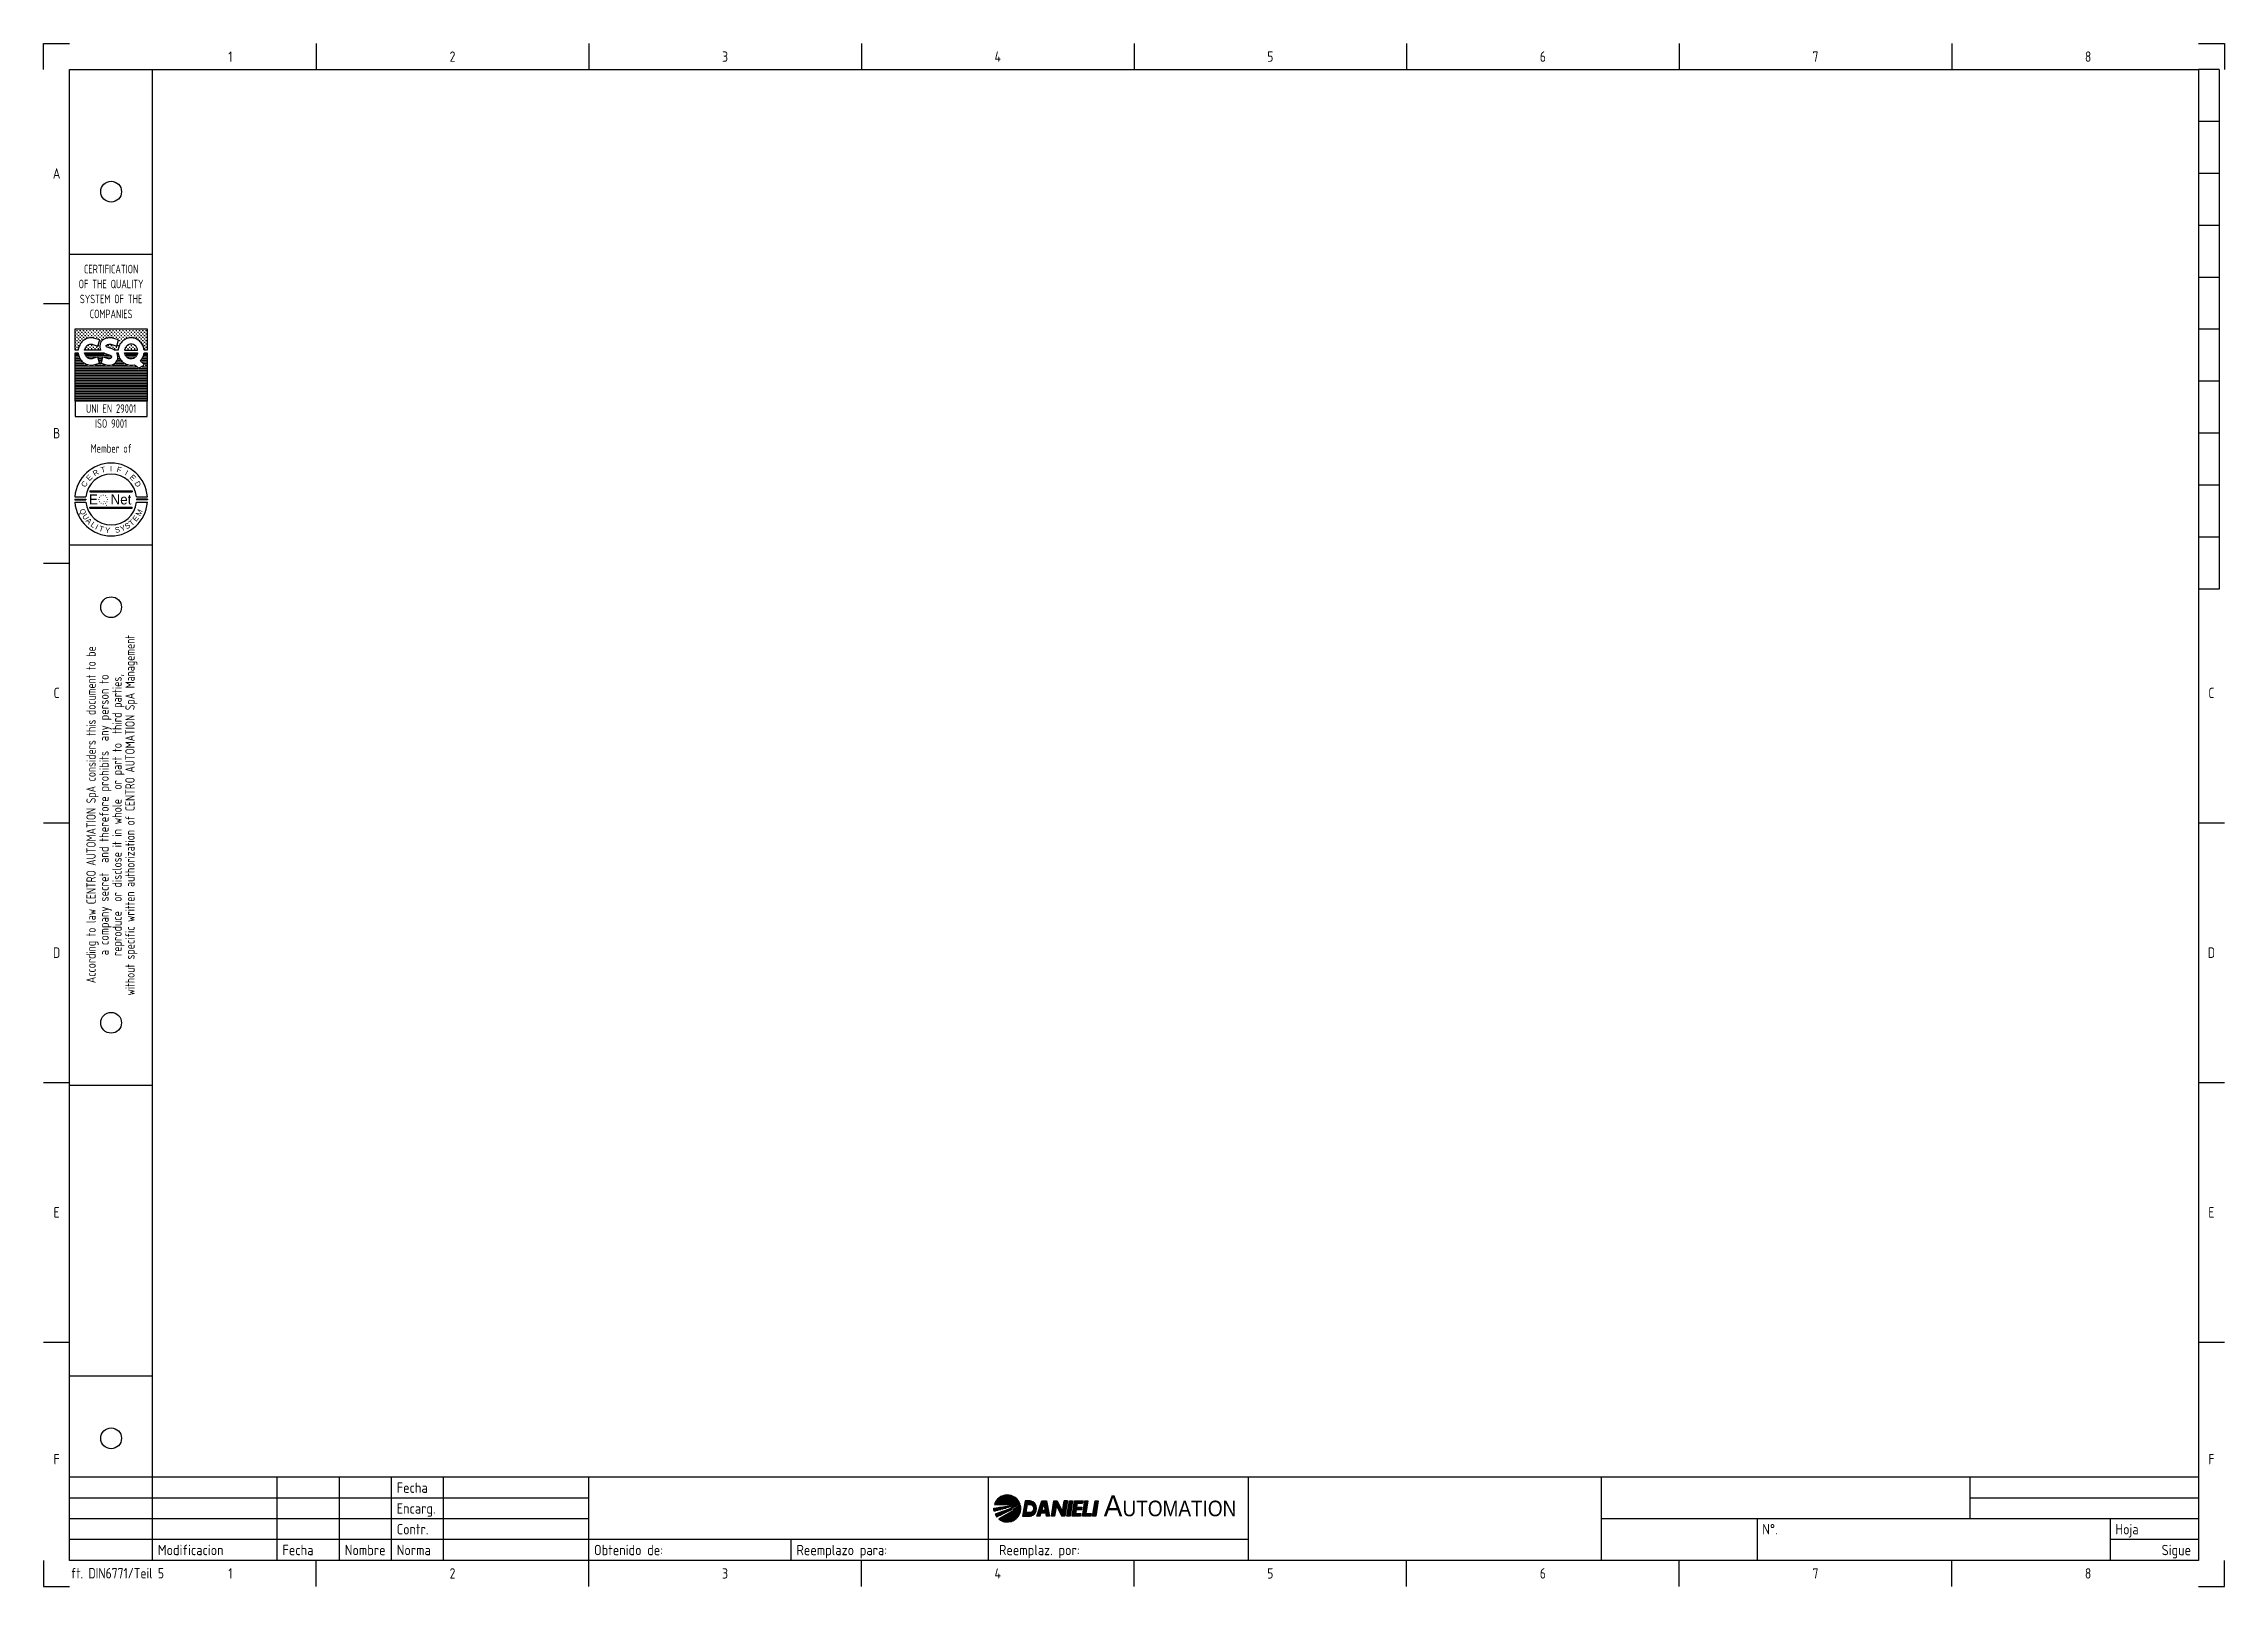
# Model space of a CAD drawing. Extents: x 0 to 420, y 0 to 297.
import ezdxf
from ezdxf.enums import TextEntityAlignment as Align

# ---------------------------------------------------------------- set-up
doc = ezdxf.new("R2010")
doc.units = 0
doc.header["$LTSCALE"] = 5
doc.header["$MEASUREMENT"] = 0
doc.layers.get('0').update_dxf_attribs({"linetype": 'CONTINUOUS'})
doc.layers.add('CART', color=7, linetype='CONTINUOUS')
doc.layers.add('CART-ES', color=7, linetype='CONTINUOUS')
doc.styles.add('CENTBH', font='CENTBH.SHX', dxfattribs={"height": 3})
doc.styles.add('DIN', font='DIN.shx', dxfattribs={"width": 0.85})
doc.styles.add('SUPERFRENCH', font='suf_____.pfb', dxfattribs={"height": 10})
doc.styles.add('UNIV', font='UNIV.SHX', dxfattribs={"height": 5})

# ---------------------------------------------------------------- blocks, each defined once
blk = doc.blocks.new('*X0')
at = {"color": 0}
for p, q in [((6.16, 238.44), (6.19, 238.44)), ((6.16, 237.81), (6.19, 237.81)), ((6.16, 237.17), (6.19, 237.17)), ((6.16, 236.54), (6.19, 236.54)), ((6.16, 235.9), (6.19, 235.9)), ((6.16, 235.27), (6.19, 235.27)), ((6.35, 238.76), (6.51, 238.76)), ((6.35, 238.12), (6.51, 238.12)), ((6.35, 237.49), (6.51, 237.49)), ((6.35, 236.85), (6.51, 236.85)), ((6.35, 236.22), (6.51, 236.22)), ((6.35, 235.59), (6.51, 235.59)), ((6.43, 238.68), (6.43, 238.84)), ((6.43, 238.05), (6.43, 238.2)), ((6.43, 237.41), (6.43, 237.57)), ((6.43, 236.78), (6.43, 236.93)), ((6.43, 236.14), (6.43, 236.3)), ((6.43, 235.51), (6.43, 235.66)), ((6.67, 238.44), (6.83, 238.44)), ((6.67, 237.81), (6.83, 237.81)), ((6.67, 237.17), (6.83, 237.17)), ((6.67, 236.54), (6.83, 236.54)), ((6.67, 235.9), (6.79, 235.9)), ((6.75, 238.36), (6.75, 238.52)), ((6.75, 237.73), (6.75, 237.89)), ((6.75, 237.09), (6.75, 237.25)), ((6.75, 236.46), (6.75, 236.62)), ((6.75, 235.82), (6.75, 235.98)), ((6.98, 238.76), (7.14, 238.76)), ((6.98, 236.85), (7.14, 236.85)), ((6.98, 238.12), (7.14, 238.12)), ((6.98, 237.49), (7.14, 237.49)), ((7.06, 238.68), (7.06, 238.84)), ((7.06, 238.05), (7.06, 238.2)), ((7.06, 237.41), (7.06, 237.57)), ((7.06, 236.78), (7.06, 236.93)), ((7.3, 238.44), (7.46, 238.44)), ((7.3, 237.81), (7.46, 237.81)), ((7.3, 237.17), (7.46, 237.17)), ((7.38, 238.36), (7.38, 238.52)), ((7.38, 237.73), (7.38, 237.89)), ((7.38, 237.09), (7.38, 237.25)), ((7.62, 238.76), (7.78, 238.76)), ((7.62, 238.12), (7.78, 238.12)), ((7.62, 237.49), (7.78, 237.49)), ((7.7, 238.68), (7.7, 238.84)), ((7.7, 238.05), (7.7, 238.2)), ((7.7, 237.41), (7.7, 237.57)), ((7.94, 238.44), (8.1, 238.44)), ((7.94, 237.81), (8.1, 237.81)), ((7.94, 237.17), (7.96, 237.17)), ((8.02, 238.36), (8.02, 238.52)), ((8.02, 237.73), (8.02, 237.89)), ((8.02, 237.2), (8.02, 237.25)), ((8.08, 235.27), (8.1, 235.27)), ((8.25, 238.76), (8.41, 238.76)), ((8.25, 238.12), (8.41, 238.12)), ((8.25, 237.49), (8.41, 237.49)), ((8.26, 235.59), (8.41, 235.59)), ((8.33, 238.68), (8.33, 238.84)), ((8.33, 238.05), (8.33, 238.2)), ((8.33, 237.41), (8.33, 237.57)), ((8.33, 235.51), (8.33, 235.66)), ((8.57, 238.44), (8.73, 238.44)), ((8.57, 237.81), (8.73, 237.81)), ((8.57, 235.27), (8.73, 235.27)), ((8.62, 235.9), (8.73, 235.9)), ((8.65, 238.36), (8.65, 238.52)), ((8.65, 237.73), (8.65, 237.89)), ((8.65, 235.82), (8.65, 235.92)), ((8.65, 235.19), (8.65, 235.35)), ((8.89, 238.76), (9.05, 238.76)), ((8.89, 238.12), (9.05, 238.12)), ((8.89, 237.49), (9.05, 237.49)), ((8.89, 235.59), (9.05, 235.59)), ((8.97, 238.68), (8.97, 238.84)), ((8.97, 238.05), (8.97, 238.2)), ((8.97, 237.47), (8.97, 237.57)), ((8.97, 235.51), (8.97, 235.66)), ((9.21, 238.44), (9.37, 238.44)), ((9.21, 237.81), (9.37, 237.81)), ((9.21, 235.9), (9.37, 235.9)), ((9.21, 235.27), (9.37, 235.27)), ((9.29, 238.36), (9.29, 238.52)), ((9.29, 237.73), (9.29, 237.89)), ((9.29, 235.82), (9.29, 235.98)), ((9.29, 235.19), (9.29, 235.35)), ((9.52, 238.76), (9.68, 238.76)), ((9.52, 238.12), (9.68, 238.12)), ((9.52, 237.49), (9.68, 237.49)), ((9.52, 235.59), (9.68, 235.59)), ((9.6, 238.68), (9.6, 238.84)), ((9.6, 238.05), (9.6, 238.2)), ((9.6, 237.44), (9.6, 237.57)), ((9.6, 235.51), (9.6, 235.66)), ((9.84, 238.44), (10, 238.44)), ((9.84, 237.81), (10, 237.81)), ((9.84, 235.27), (10, 235.27)), ((9.92, 238.36), (9.92, 238.52)), ((9.92, 237.73), (9.92, 237.89)), ((9.92, 235.82), (9.92, 235.85)), ((9.92, 235.19), (9.92, 235.35)), ((10.16, 238.76), (10.32, 238.76)), ((10.16, 238.12), (10.32, 238.12)), ((10.16, 237.49), (10.32, 237.49)), ((10.16, 235.59), (10.32, 235.59)), ((10.24, 238.68), (10.24, 238.84)), ((10.24, 238.05), (10.24, 238.2)), ((10.24, 237.41), (10.24, 237.57)), ((10.24, 235.51), (10.24, 235.66)), ((10.48, 238.44), (10.64, 238.44)), ((10.48, 237.81), (10.64, 237.81)), ((10.48, 235.27), (10.64, 235.27)), ((10.49, 237.17), (10.64, 237.17)), ((10.56, 238.36), (10.56, 238.52)), ((10.56, 237.73), (10.56, 237.89)), ((10.56, 237.15), (10.56, 237.25)), ((10.56, 235.19), (10.56, 235.35)), ((10.6, 235.9), (10.64, 235.9)), ((10.79, 238.76), (10.95, 238.76)), ((10.79, 238.12), (10.95, 238.12)), ((10.79, 237.49), (10.95, 237.49)), ((10.87, 238.68), (10.87, 238.84)), ((10.87, 238.05), (10.87, 238.2)), ((10.87, 237.41), (10.87, 237.57)), ((10.91, 236.85), (10.95, 236.85)), ((11.11, 238.44), (11.27, 238.44)), ((11.11, 237.81), (11.27, 237.81)), ((11.11, 237.17), (11.27, 237.17)), ((11.19, 238.36), (11.19, 238.52)), ((11.19, 237.73), (11.19, 237.89)), ((11.19, 237.09), (11.19, 237.25)), ((11.43, 238.76), (11.59, 238.76)), ((11.43, 238.12), (11.59, 238.12)), ((11.43, 237.49), (11.59, 237.49)), ((11.51, 238.68), (11.51, 238.84)), ((11.51, 238.05), (11.51, 238.2)), ((11.51, 237.41), (11.51, 237.57)), ((11.75, 238.44), (11.91, 238.44)), ((11.75, 237.81), (11.91, 237.81)), ((11.83, 238.36), (11.83, 238.52)), ((11.83, 237.73), (11.83, 237.89)), ((12.06, 238.76), (12.22, 238.76)), ((12.06, 238.12), (12.22, 238.12)), ((12.06, 237.49), (12.22, 237.49)), ((12.14, 238.68), (12.14, 238.84)), ((12.14, 238.05), (12.14, 238.2)), ((12.14, 237.41), (12.14, 237.57)), ((12.38, 238.44), (12.54, 238.44)), ((12.38, 237.81), (12.54, 237.81)), ((12.38, 235.9), (12.54, 235.9)), ((12.46, 238.36), (12.46, 238.52)), ((12.46, 237.73), (12.46, 237.89)), ((12.46, 235.82), (12.46, 235.98)), ((12.7, 238.76), (12.86, 238.76)), ((12.7, 238.12), (12.86, 238.12)), ((12.7, 237.49), (12.86, 237.49)), ((12.7, 235.59), (12.86, 235.59)), ((12.78, 238.68), (12.78, 238.84)), ((12.78, 238.05), (12.78, 238.2)), ((12.78, 237.48), (12.78, 237.57)), ((12.78, 235.51), (12.78, 235.66)), ((13.02, 238.44), (13.18, 238.44)), ((13.02, 237.81), (13.18, 237.81)), ((13.02, 235.9), (13.18, 235.9)), ((13.1, 238.36), (13.1, 238.52)), ((13.1, 237.73), (13.1, 237.89)), ((13.1, 235.82), (13.1, 235.98)), ((13.33, 238.76), (13.49, 238.76)), ((13.33, 238.12), (13.49, 238.12)), ((13.33, 237.49), (13.49, 237.49)), ((13.33, 235.59), (13.49, 235.59)), ((13.41, 238.68), (13.41, 238.84)), ((13.41, 238.05), (13.41, 238.2)), ((13.41, 237.41), (13.41, 237.57)), ((13.41, 235.51), (13.41, 235.66)), ((13.65, 238.44), (13.81, 238.44)), ((13.65, 237.81), (13.81, 237.81)), ((13.65, 235.27), (13.81, 235.27)), ((13.73, 238.36), (13.73, 238.52)), ((13.73, 237.73), (13.73, 237.89)), ((13.73, 235.19), (13.73, 235.35)), ((13.97, 238.76), (14.13, 238.76)), ((13.97, 238.12), (14.13, 238.12)), ((13.97, 237.49), (14.13, 237.49)), ((13.97, 235.59), (14.13, 235.59)), ((14.05, 238.68), (14.05, 238.84)), ((14.05, 238.05), (14.05, 238.2)), ((14.05, 237.41), (14.05, 237.57)), ((14.05, 235.51), (14.05, 235.66)), ((14.29, 238.44), (14.45, 238.44)), ((14.29, 237.81), (14.45, 237.81)), ((14.29, 237.17), (14.45, 237.17)), ((14.29, 235.9), (14.45, 235.9)), ((14.29, 235.27), (14.29, 235.27)), ((14.37, 238.36), (14.37, 238.52)), ((14.37, 237.73), (14.37, 237.89)), ((14.37, 237.09), (14.37, 237.25)), ((14.37, 235.82), (14.37, 235.98)), ((14.42, 236.54), (14.45, 236.54)), ((14.6, 238.76), (14.76, 238.76)), ((14.6, 236.85), (14.76, 236.85)), ((14.6, 236.22), (14.66, 236.22)), ((14.6, 238.12), (14.76, 238.12)), ((14.6, 237.49), (14.76, 237.49)), ((14.68, 238.68), (14.68, 238.84)), ((14.68, 238.05), (14.68, 238.2)), ((14.68, 237.41), (14.68, 237.57)), ((14.68, 236.78), (14.68, 236.93)), ((14.68, 236.26), (14.68, 236.3)), ((14.92, 238.44), (15.08, 238.44)), ((14.92, 237.81), (15.08, 237.81)), ((14.92, 237.17), (15.08, 237.17)), ((15, 238.36), (15, 238.52)), ((15, 237.73), (15, 237.89)), ((15, 237.09), (15, 237.25)), ((15.24, 238.76), (15.4, 238.76)), ((15.24, 238.12), (15.4, 238.12)), ((15.24, 237.49), (15.4, 237.49)), ((15.32, 238.68), (15.32, 238.84)), ((15.32, 238.05), (15.32, 238.2)), ((15.32, 237.41), (15.32, 237.57)), ((15.56, 238.44), (15.72, 238.44)), ((15.56, 237.81), (15.72, 237.81)), ((15.56, 237.17), (15.66, 237.17)), ((15.64, 238.36), (15.64, 238.52)), ((15.64, 237.73), (15.64, 237.89)), ((15.64, 237.16), (15.64, 237.25)), ((15.87, 238.76), (16.03, 238.76)), ((15.87, 238.12), (16.03, 238.12)), ((15.87, 237.49), (16.03, 237.49)), ((15.95, 238.68), (15.95, 238.84)), ((15.95, 238.05), (15.95, 238.2)), ((15.95, 237.41), (15.95, 237.57)), ((15.95, 235.51), (15.95, 235.58)), ((15.96, 235.59), (16.03, 235.59)), ((16.19, 238.44), (16.35, 238.44)), ((16.19, 237.81), (16.35, 237.81)), ((16.19, 235.27), (16.35, 235.27)), ((16.27, 238.36), (16.27, 238.52)), ((16.27, 237.73), (16.27, 237.89)), ((16.27, 235.82), (16.27, 235.87)), ((16.27, 235.19), (16.27, 235.35)), ((16.32, 235.9), (16.35, 235.9)), ((16.51, 238.76), (16.67, 238.76)), ((16.51, 238.12), (16.67, 238.12)), ((16.51, 237.49), (16.67, 237.49)), ((16.51, 235.59), (16.67, 235.59)), ((16.59, 238.68), (16.59, 238.84)), ((16.59, 238.05), (16.59, 238.2)), ((16.59, 237.47), (16.59, 237.57)), ((16.59, 235.51), (16.59, 235.66)), ((16.83, 238.44), (16.99, 238.44)), ((16.83, 237.81), (16.99, 237.81)), ((16.83, 235.9), (16.99, 235.9)), ((16.83, 235.27), (16.99, 235.27)), ((16.91, 238.36), (16.91, 238.52)), ((16.91, 237.73), (16.91, 237.89)), ((16.91, 235.82), (16.91, 235.98)), ((16.91, 235.19), (16.91, 235.35)), ((17.14, 238.76), (17.3, 238.76)), ((17.14, 238.12), (17.3, 238.12)), ((17.14, 237.49), (17.3, 237.49)), ((17.14, 235.59), (17.3, 235.59)), ((17.22, 238.68), (17.22, 238.84)), ((17.22, 238.05), (17.22, 238.2)), ((17.22, 237.45), (17.22, 237.57)), ((17.22, 235.51), (17.22, 235.66)), ((17.46, 238.44), (17.62, 238.44)), ((17.46, 237.81), (17.62, 237.81)), ((17.46, 235.27), (17.62, 235.27)), ((17.54, 238.36), (17.54, 238.52)), ((17.54, 237.73), (17.54, 237.89)), ((17.54, 235.19), (17.54, 235.35)), ((17.78, 238.76), (17.94, 238.76)), ((17.78, 238.12), (17.94, 238.12)), ((17.78, 237.49), (17.94, 237.49)), ((17.86, 238.68), (17.86, 238.84)), ((17.86, 238.05), (17.86, 238.2)), ((17.86, 237.41), (17.86, 237.57)), ((18.1, 238.44), (18.26, 238.44)), ((18.1, 237.81), (18.26, 237.81)), ((18.1, 237.17), (18.26, 237.17)), ((18.18, 238.36), (18.18, 238.52)), ((18.18, 237.73), (18.18, 237.89)), ((18.18, 237.1), (18.18, 237.25)), ((18.41, 238.76), (18.57, 238.76)), ((18.41, 238.12), (18.57, 238.12)), ((18.41, 237.49), (18.57, 237.49)), ((18.49, 238.68), (18.49, 238.84)), ((18.49, 238.05), (18.49, 238.2)), ((18.49, 237.41), (18.49, 237.57)), ((18.49, 236.86), (18.49, 236.93)), ((18.5, 236.85), (18.57, 236.85)), ((18.73, 238.44), (18.89, 238.44)), ((18.73, 237.81), (18.89, 237.81)), ((18.73, 237.17), (18.89, 237.17)), ((18.81, 238.36), (18.81, 238.52)), ((18.81, 237.73), (18.81, 237.89)), ((18.81, 237.09), (18.81, 237.25)), ((18.81, 236.54), (18.81, 236.62)), ((18.81, 236.54), (18.89, 236.54)), ((19.05, 238.76), (19.21, 238.76)), ((19.05, 238.12), (19.21, 238.12)), ((19.05, 237.49), (19.21, 237.49)), ((19.05, 236.85), (19.21, 236.85)), ((19.05, 236.22), (19.21, 236.22)), ((19.13, 238.68), (19.13, 238.84)), ((19.13, 238.05), (19.13, 238.2)), ((19.13, 237.41), (19.13, 237.57)), ((19.13, 236.78), (19.13, 236.93)), ((19.13, 236.14), (19.13, 236.3)), ((19.37, 238.44), (19.53, 238.44)), ((19.37, 237.81), (19.53, 237.81)), ((19.37, 237.17), (19.53, 237.17)), ((19.37, 236.54), (19.53, 236.54)), ((19.37, 235.9), (19.53, 235.9)), ((19.41, 235.27), (19.53, 235.27)), ((19.45, 238.36), (19.45, 238.52)), ((19.45, 237.73), (19.45, 237.89)), ((19.45, 237.09), (19.45, 237.25)), ((19.45, 236.46), (19.45, 236.62)), ((19.45, 235.82), (19.45, 235.98)), ((19.45, 235.19), (19.45, 235.35)), ((19.68, 238.76), (19.84, 238.76)), ((19.68, 236.85), (19.84, 236.85)), ((19.68, 238.12), (19.84, 238.12)), ((19.68, 237.49), (19.84, 237.49)), ((19.68, 236.22), (19.84, 236.22)), ((19.68, 235.59), (19.84, 235.59)), ((19.76, 238.68), (19.76, 238.84)), ((19.76, 238.05), (19.76, 238.2)), ((19.76, 237.41), (19.76, 237.57)), ((19.76, 236.78), (19.76, 236.93)), ((19.76, 236.14), (19.76, 236.3)), ((19.76, 235.51), (19.76, 235.66))]:
    blk.add_line(p, q, dxfattribs=at)
blk = doc.blocks.new('*X1')
at = {"color": 0}
for p, q in [((6.16, 234.31), (6.57, 234.31)), ((6.16, 234), (6.64, 234)), ((6.16, 233.68), (6.74, 233.68)), ((6.16, 233.36), (6.89, 233.36)), ((6.16, 233.04), (7.09, 233.04)), ((6.16, 232.73), (7.37, 232.73)), ((6.16, 232.41), (7.76, 232.41)), ((6.16, 232.09), (8.43, 232.09)), ((6.16, 231.77), (17.87, 231.77)), ((6.16, 231.46), (18.21, 231.46)), ((6.16, 231.14), (19.84, 231.14)), ((8.04, 234.31), (11.69, 234.31)), ((8.18, 234), (12.66, 234)), ((8.45, 233.68), (10.12, 233.68)), ((9.87, 232.09), (11.93, 232.09)), ((10.56, 233.68), (11.24, 233.68)), ((10.64, 233.36), (11.16, 233.36)), ((10.71, 233.04), (11.08, 233.04)), ((10.75, 232.41), (11.05, 232.41)), ((10.79, 232.73), (11.01, 232.73)), ((11.68, 233.68), (12.98, 233.68)), ((13.29, 232.09), (16.13, 232.09)), ((13.83, 232.41), (15.46, 232.41)), ((14.11, 232.73), (15.07, 232.73)), ((14.28, 233.04), (14.79, 233.04)), ((14.38, 233.36), (14.59, 233.36)), ((14.41, 233.68), (14.44, 233.68)), ((15.74, 234.31), (17.96, 234.31)), ((15.88, 234), (17.82, 234)), ((16.15, 233.68), (17.55, 233.68)), ((18.4, 231.46), (19.84, 231.46)), ((18.91, 233.04), (19.84, 233.04)), ((18.96, 232.73), (19.84, 232.73)), ((18.96, 231.77), (19.84, 231.77)), ((19.11, 233.36), (19.84, 233.36)), ((19.26, 233.68), (19.84, 233.68)), ((19.28, 232.41), (19.84, 232.41)), ((19.36, 234), (19.84, 234)), ((19.43, 234.31), (19.84, 234.31)), ((19.53, 232.09), (19.84, 232.09)), ((6.16, 230.82), (19.84, 230.82)), ((6.16, 230.5), (19.84, 230.5)), ((6.16, 230.19), (19.84, 230.19)), ((6.16, 229.87), (19.84, 229.87)), ((6.16, 229.55), (19.84, 229.55)), ((6.16, 229.24), (19.84, 229.24)), ((6.16, 228.92), (19.84, 228.92)), ((6.16, 228.6), (19.84, 228.6)), ((6.16, 228.28), (19.84, 228.28)), ((6.16, 227.97), (19.84, 227.97)), ((6.16, 227.65), (19.84, 227.65)), ((6.16, 227.33), (19.84, 227.33)), ((6.16, 227.01), (19.84, 227.01)), ((6.16, 226.69), (19.84, 226.69)), ((6.16, 226.38), (19.84, 226.38)), ((6.16, 226.06), (19.84, 226.06)), ((6.16, 225.74), (19.84, 225.74)), ((6.16, 225.43), (19.84, 225.43))]:
    blk.add_line(p, q, dxfattribs=at)
blk = doc.blocks.new('*X2')
at = {"color": 0}
for p, q in [((1.61, 100.49), (3.76, 100.49)), ((1.62, 100.33), (3.17, 100.33)), ((1.63, 100.17), (2.58, 100.17)), ((1.66, 100.01), (2, 100.01)), ((1.75, 101.44), (7.27, 101.44)), ((1.75, 100.65), (4.34, 100.65)), ((1.8, 101.6), (7.54, 101.6)), ((1.87, 101.76), (7.47, 101.76)), ((1.91, 99.22), (3.43, 99.22)), ((1.94, 101.92), (7.4, 101.92)), ((1.99, 99.06), (3.1, 99.06)), ((2.03, 102.08), (7.31, 102.08)), ((2.09, 98.9), (2.77, 98.9)), ((2.13, 102.23), (7.21, 102.23)), ((2.24, 102.39), (7.1, 102.39)), ((2.28, 99.38), (3.76, 99.38)), ((2.37, 102.55), (6.97, 102.55)), ((2.52, 102.71), (6.82, 102.71)), ((2.69, 102.87), (6.64, 102.87)), ((2.72, 99.54), (4.09, 99.54)), ((2.9, 103.03), (6.44, 103.03)), ((2.92, 100.81), (4.93, 100.81)), ((3.15, 103.19), (6.19, 103.19)), ((3.15, 99.69), (4.42, 99.69)), ((3.46, 103.35), (5.87, 103.35)), ((3.59, 99.85), (4.74, 99.85)), ((3.94, 103.5), (5.4, 103.5)), ((4.03, 100.01), (5.07, 100.01)), ((4.03, 98.9), (7.25, 98.9)), ((4.09, 100.97), (5.32, 100.97)), ((4.31, 99.06), (7.35, 99.06)), ((4.47, 100.17), (5.4, 100.17)), ((4.59, 99.22), (7.43, 99.22)), ((4.87, 99.38), (7.5, 99.38)), ((4.91, 100.33), (5.73, 100.33)), ((5.08, 101.28), (5.97, 101.28)), ((5.15, 99.54), (7.56, 99.54)), ((5.35, 100.49), (5.79, 100.49)), ((5.43, 99.69), (7.61, 99.69)), ((5.56, 100.81), (6.04, 100.81)), ((5.7, 99.85), (7.65, 99.85)), ((5.75, 100.97), (6.48, 100.97)), ((5.98, 100.01), (7.68, 100.01)), ((6.04, 100.33), (7.72, 100.33)), ((6.2, 100.49), (7.73, 100.49)), ((6.2, 100.17), (7.7, 100.17)), ((6.29, 101.28), (6.69, 101.28)), ((6.33, 101.12), (6.64, 101.12)), ((6.53, 100.65), (7.72, 100.65)), ((6.86, 100.81), (7.71, 100.81)), ((7.1, 101.12), (7.67, 101.12)), ((7.19, 100.97), (7.7, 100.97)), ((7.54, 101.28), (7.63, 101.28)), ((2.19, 98.74), (2.44, 98.74)), ((2.81, 98.11), (6.53, 98.11)), ((2.92, 98.27), (6.72, 98.27)), ((3.04, 97.95), (6.3, 97.95)), ((3.19, 98.42), (6.88, 98.42)), ((3.32, 97.79), (6.01, 97.79)), ((3.47, 98.58), (7.02, 98.58)), ((3.71, 97.63), (5.62, 97.63)), ((3.75, 98.74), (7.15, 98.74))]:
    blk.add_line(p, q, dxfattribs=at)
blk = doc.blocks.new('*X3')
at = {"color": 0}
for p, q in [((10.5, 98.9), (12.58, 98.9)), ((10.52, 99.06), (12.87, 99.06)), ((10.55, 99.22), (13.07, 99.22)), ((10.57, 99.38), (13.23, 99.38)), ((10.6, 99.54), (13.35, 99.54)), ((10.63, 99.69), (11.32, 99.69)), ((10.65, 99.85), (11.35, 99.85)), ((10.68, 100.01), (11.37, 100.01)), ((10.71, 100.17), (11.4, 100.17)), ((10.73, 100.33), (11.43, 100.33)), ((10.76, 100.49), (11.45, 100.49)), ((10.79, 100.65), (11.48, 100.65)), ((10.81, 100.81), (11.51, 100.81)), ((10.84, 100.97), (11.53, 100.97)), ((10.87, 101.12), (11.56, 101.12)), ((10.89, 101.28), (11.58, 101.28)), ((10.92, 101.44), (11.61, 101.44)), ((10.94, 101.6), (13.31, 101.6)), ((10.97, 101.76), (13.18, 101.76)), ((11, 101.92), (13.01, 101.92)), ((11.02, 102.08), (12.79, 102.08)), ((11.05, 102.23), (12.44, 102.23)), ((12.31, 101.44), (13.42, 101.44)), ((12.44, 99.69), (13.45, 99.69)), ((12.62, 101.28), (13.5, 101.28)), ((12.68, 99.85), (13.52, 99.85)), ((12.78, 101.12), (13.56, 101.12)), ((12.82, 100.01), (13.58, 100.01)), ((12.88, 100.97), (13.61, 100.97)), ((12.9, 100.17), (13.62, 100.17)), ((12.94, 100.81), (13.64, 100.81)), ((12.96, 100.33), (13.65, 100.33)), ((12.97, 100.65), (13.66, 100.65)), ((12.98, 100.49), (13.66, 100.49)), ((13.71, 98.9), (14.44, 98.9)), ((13.77, 99.06), (14.5, 99.06)), ((13.82, 99.22), (14.55, 99.22)), ((13.87, 99.38), (14.6, 99.38)), ((13.93, 99.54), (16.44, 99.54)), ((13.98, 99.69), (16.41, 99.69)), ((14.03, 99.85), (16.37, 99.85)), ((14.09, 100.01), (16.34, 100.01)), ((14.14, 100.17), (14.87, 100.17)), ((14.19, 100.33), (14.92, 100.33)), ((14.24, 100.49), (14.97, 100.49)), ((14.3, 100.65), (15.03, 100.65)), ((14.35, 100.81), (15.08, 100.81)), ((14.4, 100.97), (15.13, 100.97)), ((14.46, 101.12), (15.18, 101.12)), ((14.51, 101.28), (15.24, 101.28)), ((14.56, 101.44), (15.29, 101.44)), ((14.61, 101.6), (16.01, 101.6)), ((14.67, 101.76), (15.98, 101.76)), ((14.72, 101.92), (15.94, 101.92)), ((14.77, 102.08), (15.91, 102.08)), ((14.83, 102.23), (15.88, 102.23)), ((15.31, 101.44), (16.04, 101.44)), ((15.35, 101.28), (16.08, 101.28)), ((15.38, 101.12), (16.11, 101.12)), ((15.41, 100.97), (16.14, 100.97)), ((15.45, 100.81), (16.18, 100.81)), ((15.48, 100.65), (16.21, 100.65)), ((15.51, 100.49), (16.24, 100.49)), ((15.55, 100.33), (16.28, 100.33)), ((15.58, 100.17), (16.31, 100.17)), ((15.74, 99.38), (16.47, 99.38)), ((15.78, 99.22), (16.51, 99.22)), ((15.81, 99.06), (16.54, 99.06)), ((15.84, 98.9), (16.57, 98.9)), ((17.01, 98.9), (17.74, 98.9)), ((17.04, 99.06), (17.77, 99.06)), ((17.07, 99.22), (17.79, 99.22)), ((17.09, 99.38), (17.82, 99.38)), ((17.12, 99.54), (17.85, 99.54)), ((17.15, 99.69), (17.87, 99.69)), ((17.17, 99.85), (17.9, 99.85)), ((17.2, 100.01), (17.93, 100.01)), ((17.22, 100.17), (17.95, 100.17)), ((17.25, 100.33), (17.98, 100.33)), ((17.28, 100.49), (18.01, 100.49)), ((17.3, 100.65), (18.03, 100.65)), ((17.33, 100.81), (18.06, 100.81)), ((17.36, 100.97), (18.09, 100.97)), ((17.38, 101.12), (18.11, 101.12)), ((17.41, 101.28), (18.14, 101.28)), ((17.44, 101.44), (18.71, 101.44)), ((17.46, 101.6), (18.64, 101.6)), ((17.49, 101.76), (18.56, 101.76)), ((17.52, 101.92), (18.49, 101.92)), ((17.54, 102.08), (18.41, 102.08)), ((17.57, 102.23), (18.33, 102.23)), ((18.16, 101.28), (18.79, 101.28)), ((18.23, 101.12), (18.86, 101.12)), ((18.31, 100.97), (18.94, 100.97)), ((18.38, 100.81), (19.02, 100.81)), ((18.46, 100.65), (19.09, 100.65)), ((18.53, 100.49), (19.17, 100.49)), ((18.61, 100.33), (19.24, 100.33)), ((18.69, 100.17), (19.32, 100.17)), ((18.76, 100.01), (19.39, 100.01)), ((18.84, 99.85), (19.47, 99.85)), ((18.91, 99.69), (20.21, 99.69)), ((18.99, 99.54), (20.18, 99.54)), ((19.06, 99.38), (20.16, 99.38)), ((19.14, 99.22), (20.13, 99.22)), ((19.22, 99.06), (20.1, 99.06)), ((19.29, 98.9), (20.08, 98.9)), ((19.51, 99.85), (20.23, 99.85)), ((19.53, 100.01), (20.26, 100.01)), ((19.56, 100.17), (20.29, 100.17)), ((19.58, 100.33), (20.31, 100.33)), ((19.61, 100.49), (20.34, 100.49)), ((19.64, 100.65), (20.37, 100.65)), ((19.66, 100.81), (20.39, 100.81)), ((19.69, 100.97), (20.42, 100.97)), ((19.72, 101.12), (20.45, 101.12)), ((19.74, 101.28), (20.47, 101.28)), ((19.77, 101.44), (20.5, 101.44)), ((19.8, 101.6), (20.53, 101.6)), ((19.82, 101.76), (20.55, 101.76)), ((19.85, 101.92), (20.58, 101.92)), ((19.88, 102.08), (20.6, 102.08)), ((19.9, 102.23), (20.63, 102.23)), ((20.53, 98.9), (21.26, 98.9)), ((20.56, 99.06), (21.29, 99.06)), ((20.59, 99.22), (21.31, 99.22)), ((20.61, 99.38), (21.34, 99.38)), ((20.64, 99.54), (21.37, 99.54)), ((20.67, 99.69), (21.39, 99.69)), ((20.69, 99.85), (21.42, 99.85)), ((20.72, 100.01), (21.45, 100.01)), ((20.74, 100.17), (21.47, 100.17)), ((20.77, 100.33), (21.5, 100.33)), ((20.8, 100.49), (21.53, 100.49)), ((20.82, 100.65), (21.55, 100.65)), ((20.85, 100.81), (21.58, 100.81)), ((20.88, 100.97), (21.61, 100.97)), ((20.9, 101.12), (21.63, 101.12)), ((20.93, 101.28), (21.66, 101.28)), ((20.96, 101.44), (21.69, 101.44)), ((20.98, 101.6), (21.71, 101.6)), ((21.01, 101.76), (21.74, 101.76)), ((21.04, 101.92), (21.76, 101.92)), ((21.06, 102.08), (21.79, 102.08)), ((21.09, 102.23), (21.82, 102.23)), ((21.72, 98.9), (23.62, 98.9)), ((21.75, 99.06), (23.64, 99.06)), ((21.77, 99.22), (23.67, 99.22)), ((21.8, 99.38), (22.45, 99.38)), ((21.82, 99.54), (22.48, 99.54)), ((21.85, 99.69), (22.51, 99.69)), ((21.88, 99.85), (22.53, 99.85)), ((21.9, 100.01), (22.56, 100.01)), ((21.93, 100.17), (22.59, 100.17)), ((21.96, 100.33), (23.85, 100.33)), ((21.98, 100.49), (23.88, 100.49)), ((22.01, 100.65), (23.91, 100.65)), ((22.04, 100.81), (23.93, 100.81)), ((22.06, 100.97), (22.72, 100.97)), ((22.09, 101.12), (22.75, 101.12)), ((22.12, 101.28), (22.77, 101.28)), ((22.14, 101.44), (22.8, 101.44)), ((22.17, 101.6), (22.83, 101.6)), ((22.2, 101.76), (24.09, 101.76)), ((22.22, 101.92), (24.12, 101.92)), ((22.25, 102.08), (24.14, 102.08)), ((22.27, 102.23), (24.17, 102.23)), ((24.06, 98.9), (25.95, 98.9)), ((24.08, 99.06), (25.98, 99.06)), ((24.11, 99.22), (26.01, 99.22)), ((24.14, 99.38), (24.79, 99.38)), ((24.16, 99.54), (24.82, 99.54)), ((24.19, 99.69), (24.85, 99.69)), ((24.22, 99.85), (24.87, 99.85)), ((24.24, 100.01), (24.9, 100.01)), ((24.27, 100.17), (24.92, 100.17)), ((24.29, 100.33), (24.95, 100.33)), ((24.32, 100.49), (24.98, 100.49)), ((24.35, 100.65), (25, 100.65)), ((24.37, 100.81), (25.03, 100.81)), ((24.4, 100.97), (25.06, 100.97)), ((24.43, 101.12), (25.08, 101.12)), ((24.45, 101.28), (25.11, 101.28)), ((24.48, 101.44), (25.14, 101.44)), ((24.51, 101.6), (25.16, 101.6)), ((24.53, 101.76), (25.19, 101.76)), ((24.56, 101.92), (25.22, 101.92)), ((24.59, 102.08), (25.24, 102.08)), ((24.61, 102.23), (25.27, 102.23)), ((26.34, 98.9), (27.07, 98.9)), ((26.36, 99.06), (27.09, 99.06)), ((26.39, 99.22), (27.12, 99.22)), ((26.42, 99.38), (27.15, 99.38)), ((26.44, 99.54), (27.17, 99.54)), ((26.47, 99.69), (27.2, 99.69)), ((26.5, 99.85), (27.22, 99.85)), ((26.52, 100.01), (27.25, 100.01)), ((26.55, 100.17), (27.28, 100.17)), ((26.57, 100.33), (27.3, 100.33)), ((26.6, 100.49), (27.33, 100.49)), ((26.63, 100.65), (27.36, 100.65)), ((26.65, 100.81), (27.38, 100.81)), ((26.68, 100.97), (27.41, 100.97)), ((26.71, 101.12), (27.44, 101.12)), ((26.73, 101.28), (27.46, 101.28)), ((26.76, 101.44), (27.49, 101.44)), ((26.79, 101.6), (27.52, 101.6)), ((26.81, 101.76), (27.54, 101.76)), ((26.84, 101.92), (27.57, 101.92)), ((26.87, 102.08), (27.6, 102.08)), ((26.89, 102.23), (27.62, 102.23))]:
    blk.add_line(p, q, dxfattribs=at)

msp = doc.modelspace()

# ---------------------------------------------------------------- linework, layer by layer
at = {"layer": 'CART', "color": 1}
for p, q in [((0, 292), (0, 297)), ((0, 297), (5, 297)), ((52.5, 297), (52.5, 292)), ((105, 297), (105, 292)), ((157.5, 297), (157.5, 292)), ((210, 297), (210, 292)), ((262.5, 297), (262.5, 292)), ((315, 297), (315, 292)), ((367.5, 297), (367.5, 292)), ((415, 297), (420, 297)), ((420, 297), (420, 292)), ((21, 5), (21, 292)), ((419, 292), (415, 292)), ((419, 292), (419, 192)), ((419, 282), (415, 282)), ((419, 272), (415, 272)), ((419, 262), (415, 262)), ((5, 256.5), (21, 256.5)), ((419, 252), (415, 252)), ((0, 247), (5, 247)), ((419, 242), (415, 242)), ((419, 232), (415, 232)), ((419, 222), (415, 222)), ((8.93, 210.9), (8.93, 210.72)), ((8.93, 210.9), (17.07, 210.9)), ((8.93, 210.72), (17.07, 210.72)), ((9.02, 210.81), (16.98, 210.81)), ((17.07, 210.9), (17.07, 210.72)), ((419, 212), (415, 212)), ((6, 209.32), (8.1, 209.32)), ((6, 209.15), (8.1, 209.15)), ((6.02, 209.76), (8.13, 209.76)), ((6.02, 208.71), (8.13, 208.71)), ((6.09, 209.24), (8.01, 209.24)), ((8.1, 209.32), (8.1, 209.15)), ((8.93, 207.75), (17.07, 207.75)), ((8.93, 207.57), (8.93, 207.75)), ((8.93, 207.57), (17.07, 207.57)), ((9.02, 207.66), (16.98, 207.66)), ((17.07, 207.57), (17.07, 207.75)), ((17.87, 209.76), (19.98, 209.76)), ((17.87, 208.71), (19.98, 208.71)), ((20, 209.32), (17.9, 209.32)), ((17.9, 209.32), (17.9, 209.15)), ((20, 209.15), (17.9, 209.15)), ((19.91, 209.24), (17.99, 209.24)), ((419, 202), (415, 202)), ((5, 200.5), (21, 200.5)), ((0, 197), (5, 197)), ((419, 192), (415, 192)), ((0, 147), (5, 147)), ((415, 147), (420, 147)), ((0, 97), (5, 97)), ((415, 97), (420, 97)), ((5, 96.5), (21, 96.5)), ((0, 47), (5, 47)), ((415, 47), (420, 47)), ((5, 40.5), (21, 40.5)), ((45, 5), (45, 21)), ((57, 5), (57, 21)), ((77, 5), (77, 21)), ((371, 21), (371, 13)), ((105, 17), (5, 17)), ((415, 17), (371, 17)), ((105, 13), (5, 13)), ((415, 13), (300, 13)), ((330, 13), (330, 5)), ((398, 13), (398, 5)), ((232, 9), (5, 9)), ((144, 5), (144, 9)), ((415, 9), (398, 9)), ((0, 5), (0, 0)), ((52.5, 0), (52.5, 5)), ((105, 0), (105, 5)), ((157.5, 0), (157.5, 5)), ((210, 0), (210, 5)), ((262.5, 0), (262.5, 5)), ((315, 0), (315, 5)), ((367.5, 0), (367.5, 5)), ((420, 0), (420, 5)), ((0, 0), (5, 0)), ((415, 0), (420, 0))]:
    msp.add_line(p, q, dxfattribs=at)
at = {"layer": 'CART', "color": 2}
for p, q in [((6, 209.32), (6, 209.15)), ((20, 209.32), (20, 209.15)), ((415, 21), (5, 21)), ((67, 5), (67, 21)), ((105, 5), (105, 21)), ((182, 5), (182, 21)), ((232, 21), (232, 5)), ((300, 21), (300, 5))]:
    msp.add_line(p, q, dxfattribs=at)
at = {"layer": 'CART', "color": 7}
msp.add_line((194.08, 13.51), (194.57, 16.48), dxfattribs=at)
at = {"layer": 'CART', "color": 2}
msp.add_lwpolyline([(5, 5), (5, 292), (415, 292), (415, 5)], close=True, dxfattribs=at)
at = {"layer": 'CART', "color": 1}
for points in [[(12.17, 238.98, -0.030484), (12.31, 239.05, -0.103551), (12.76, 239.15, -0.078566), (13.12, 239.09), (14.07, 238.78), (14.45, 239.95), (13.5, 240.26, 0.078566), (12.76, 240.38, 0.103551), (11.81, 240.18, 0.031637), (11.53, 240.03, 0.415307), (11.04, 238), (7.9, 238, -0.050537), (7.98, 238.3, -0.096344), (8.27, 238.76, -0.100445), (8.69, 239.05, -0.103551), (9.15, 239.15, -0.078566), (9.5, 239.09), (10.46, 238.78), (10.84, 239.95), (9.88, 240.26, 0.078566), (9.15, 240.38, 0.103551), (8.2, 240.18, 0.100445), (7.38, 239.6, 0.096344), (6.84, 238.75, 0.069609), (6.66, 238), (6.06, 238), (6.06, 242.09), (19.94, 242.09), (19.94, 238), (19.34, 238, 0.069609), (19.16, 238.75, 0.096344), (18.62, 239.6, 0.100445), (17.8, 240.18, 0.103551), (16.85, 240.38, 0.103551), (15.9, 240.18, 0.100445), (15.08, 239.6, 0.096344), (14.54, 238.75, 0.069609), (14.36, 238), (13.64, 238, 0.07699), (13.2, 238.22), (12.22, 238.54, -0.636514)], [(15.6, 238), (18.1, 238, 0.050537), (18.02, 238.3, 0.096344), (17.73, 238.76, 0.100445), (17.31, 239.05, 0.103551), (16.85, 239.15, 0.103551), (16.39, 239.05, 0.100445), (15.97, 238.76, 0.096344), (15.68, 238.3, 0.050537)], [(15.6, 237.47), (18.1, 237.47, -0.050537), (18.02, 237.16, -0.096344), (17.73, 236.71, -0.100445), (17.31, 236.41, -0.103551), (16.85, 236.32, -0.103551), (16.39, 236.41, -0.100445), (15.97, 236.71, -0.096344), (15.68, 237.16, -0.050537)]]:
    msp.add_lwpolyline(points, format="xyb", close=True, dxfattribs=at)
msp.add_lwpolyline([(12.69, 236.32, -0.088447), (12.3, 236.38), (11.34, 236.69), (11.06, 235.51), (11.84, 235.23, 0.087408), (12.65, 235.09, 0.019259), (12.83, 235.09, 0.54515), (14.11, 237.47), (14.36, 237.47, 0.069609), (14.54, 236.71, 0.096344), (15.08, 235.86, 0.100445), (15.9, 235.29, 0.103551), (16.85, 235.09, 0.061705), (17.43, 235.16, -0.102297), (18.29, 234.51), (19.38, 235.13, 0.068279), (18.63, 235.87, 0.095519), (19.16, 236.71, 0.069609), (19.34, 237.47), (19.94, 237.47), (19.94, 228.2), (6.06, 228.2), (6.06, 237.47), (6.66, 237.47, 0.069609), (6.84, 236.71, 0.096344), (7.38, 235.86, 0.100445), (8.2, 235.29, 0.103551), (9.15, 235.09, 0.078566), (9.88, 235.2), (10.74, 235.51), (10.46, 236.68), (9.5, 236.37, -0.078566), (9.15, 236.32, -0.103551), (8.69, 236.41, -0.100445), (8.27, 236.71, -0.096344), (7.98, 237.16, -0.050537), (7.9, 237.47), (11.6, 237.47, 0.043461), (11.84, 237.37), (12.82, 237.05, -0.866802), (12.7, 236.32)], format="xyb", dxfattribs=at)
msp.add_lwpolyline([(6.06, 228.2), (6.06, 225.2), (19.94, 225.2), (19.94, 228.2)], dxfattribs=at)
at = {"layer": 'CART', "color": 1, "const_width": 0.0963}
for points in [[(11.01, 209.94, 1), (11.1, 209.99, 1)], [(11.43, 210.08, 1), (11.52, 210.08, 1)], [(11.85, 209.99, 1), (11.94, 209.94, 1)], [(10.64, 209.19, 1), (10.64, 209.28, 1)], [(10.72, 209.61, 1), (10.77, 209.7, 1)], [(10.77, 208.77, 1), (10.72, 208.86, 1)], [(11.1, 208.48, 1), (11.01, 208.53, 1)], [(11.52, 208.4, 1), (11.43, 208.4, 1)], [(11.72, 208.91, 1), (11.64, 208.86, 1)], [(11.94, 208.53, 1), (11.85, 208.48, 1)], [(12.15, 208.15, 1), (12.07, 208.11, 1)], [(12.18, 209.7, 1), (12.23, 209.61, 1)], [(12.23, 208.86, 1), (12.18, 208.77, 1)], [(12.32, 209.28, 1), (12.32, 209.19, 1)]]:
    msp.add_lwpolyline(points, format="xyb", close=True, dxfattribs=at)
at = {"layer": 'CART', "color": 7}
for points in [[(185.83, 15.75), (186.04, 15.53), (186.88, 15.65), (187.14, 15.58), (188.06, 15.83, 0.72868), (183.11, 15.75)], [(183, 15.07), (186.02, 15.48), (186.18, 15.32), (183.05, 14.47, -0.058012)], [(183.55, 13.39), (186.63, 14.88), (186.45, 15.05), (183.24, 13.89, 0.056185)], [(187.83, 15.4), (186.72, 14.86), (186.92, 14.66), (183.96, 12.98, 0.726081), (188.11, 15.65), (187.58, 15.46)], [(190.02, 13.51, 0.819804), (190.02, 16.48), (189.03, 16.48), (188.54, 13.51)], [(189.24, 14.21), (189.5, 15.78), (190.02, 15.78, -0.819804), (190.02, 14.21)]]:
    msp.add_lwpolyline(points, format="xyb", close=True, dxfattribs=at)
for points in [[(186.28, 15.29), (187.14, 15.53), (187.41, 15.45), (186.47, 15.11)], [(192.99, 14.13), (192.08, 14.13), (191.88, 13.51), (191.26, 13.51), (192.25, 16.48), (193.12, 16.48), (193.74, 13.51), (193.12, 13.51)], [(192.25, 14.62), (192.64, 15.8), (192.88, 14.62)], [(197.07, 13.51), (197.56, 16.48), (198.18, 16.48), (197.69, 13.51)], [(198.08, 13.51), (198.57, 16.48), (200.18, 16.48), (200.1, 15.99), (199.05, 15.99), (198.92, 15.24), (199.98, 15.24), (199.89, 14.75), (198.84, 14.75), (198.72, 14), (199.77, 14), (199.69, 13.51)], [(200.06, 13.51), (200.56, 16.48), (201.12, 16.48), (200.7, 14), (201.76, 14), (201.67, 13.51)], [(202, 13.51), (202.5, 16.48), (203.12, 16.48), (202.62, 13.51)]]:
    msp.add_lwpolyline(points, close=True, dxfattribs=at)
msp.add_lwpolyline([(197.17, 16.48), (196.55, 16.48), (197.17, 16.48), (196.68, 13.51), (196.07, 13.51), (195.05, 15.65), (194.69, 13.51), (194.08, 13.51), (194.57, 16.48), (195.19, 16.48), (196.2, 14.36), (196.55, 16.48)], dxfattribs=at)
at = {"layer": 'CART', "color": 1}
for centre in [(13, 268.5), (13, 188.5), (13, 108.5), (13, 28.5)]:
    msp.add_circle(centre, 2, dxfattribs=at)
for radius, start, end in [(7, 4.3012, 175.6988), (4.9, 6.1506, 173.8494), (7, 184.3012, 355.6988), (4.9, 186.1506, 353.8494)]:
    msp.add_arc((13, 209.24), radius, start, end, dxfattribs=at)

# ---------------------------------------------------------------- block references
msp.add_blockref('*X0', (0, 3), dxfattribs=at)
at = {"layer": 'CART', "color": 2}
msp.add_blockref('*X1', (0, 3), dxfattribs=at)
at = {"layer": 'CART', "color": 7, "xscale": 0.85, "yscale": 0.85, "zscale": 0.85}
for name, p in [('*X2', (181.63, -70.47)), ('*X3', (179.63, -70.47))]:
    msp.add_blockref(name, p, dxfattribs=at)

# ---------------------------------------------------------------- texts
at = {"layer": 'CART', "color": 1, "style": 'DIN', "width": 0.85}
for s, p in [('1', (35.97, 294.5)), ('2', (78.75, 294.5)), ('3', (131.25, 294.5)), ('4', (183.75, 294.5)), ('5', (236.25, 294.5)), ('6', (288.75, 294.5)), ('7', (341.25, 294.5)), ('8', (393.75, 294.5)), ('A', (2.5, 272)), ('B', (2.5, 222)), ('C', (2.5, 172)), ('C', (417.5, 172)), ('D', (2.5, 122)), ('D', (417.5, 122)), ('E', (2.5, 72)), ('E', (417.5, 72)), ('F', (2.5, 24.5)), ('F', (417.5, 24.5)), ('1', (35.97, 2.5)), ('2', (78.75, 2.5)), ('3', (131.25, 2.5)), ('4', (183.75, 2.5)), ('5', (236.25, 2.5)), ('6', (288.75, 2.5)), ('7', (341.25, 2.5)), ('8', (393.75, 2.5))]:
    msp.add_text(s, height=2, dxfattribs=at).set_placement(p, align=Align.MIDDLE)
at = {"layer": 'CART', "color": 1, "style": 'DIN', "width": 0.75}
for s, p in [('CERTIFICATION', (13, 252.78)), ('OF THE QUALITY', (13, 249.9)), ('SYSTEM OF THE', (13, 247.02)), ('COMPANIES', (13, 244.14)), ('UNI EN 29001', (13, 225.92)), ('ISO 9001', (13, 223.04)), ('Member of', (13, 218.25))]:
    msp.add_text(s, height=1.65, dxfattribs=at).set_placement(p, align=Align.CENTER)
at = {"layer": 'CART', "color": 1, "style": 'CENTBH'}
for s, rotation, p in [('R', 30, (10.03, 214.39)), ('T', 15, (11.46, 214.98)), ('F', 345, (14.54, 214.98)), ('I', 330, (15.98, 214.39)), ('C', 60, (7.85, 212.21)), ('E', 45, (8.79, 213.44)), ('E', 315, (17.21, 213.44)), ('D', 300, (18.15, 212.21)), ('Q', 292.9522, (7.43, 206.83)), ('U', 304.3537, (8.09, 205.88)), ('E', 52.2895, (17.71, 205.6)), ('M', 64.9681, (18.39, 206.72)), ('A', 314.1766, (8.73, 205.09)), ('L', 324.7547, (9.57, 204.38)), ('I', 332.4747, (10.25, 203.96)), ('T', 341.7055, (11.13, 203.59)), ('Y', 353.3846, (12.31, 203.32)), ('S', 11.8462, (14.22, 203.41)), ('Y', 22.0831, (15.24, 203.72)), ('S', 31.8873, (16.14, 204.18)), ('T', 41.3823, (16.93, 204.77))]:
    msp.add_text(s, height=1.05, rotation=rotation, dxfattribs=at).set_placement(p, align=Align.MIDDLE)
at = {"layer": 'CART', "color": 1}
for s, height, style, p in [('I', 1.05, 'CENTBH', (13, 215.19)), ('E', 1.93, 'UNIV', (9.59, 209.25)), ('Net', 1.925, 'UNIV', (14.9, 209.24))]:
    msp.add_text(s, height=height, dxfattribs=dict(at, style=style)).set_placement(p, align=Align.MIDDLE)
at = {"layer": 'CART', "color": 1, "style": 'DIN'}
for s, width, p in [('According to law CENTRO AUTOMATION SpA considers this document to be', 0.8, (10.04, 148.55)), ('without specific written authorization of CENTRO AUTOMATION SpA Management', 0.8, (17.53, 148.45)), ('a company secret  and therefore prohibits  any person to', 0.85, (12.54, 148.52)), ('reproduce  or disclose it in whole  or part to  third parties,', 0.82, (15.04, 148.48))]:
    msp.add_text(s, height=1.8, rotation=90, dxfattribs=dict(at, width=width)).set_placement(p, align=Align.CENTER)
at = {"layer": 'CART', "color": 3, "style": 'SUPERFRENCH'}
msp.add_text('A', height=4, dxfattribs=at).set_placement((204.18, 13.5))
at = {"layer": 'CART', "color": 3, "style": 'SUPERFRENCH', "width": 0.91}
msp.add_text('UTOMATION', height=3, dxfattribs=at).set_placement((207.8, 13.5))
at = {"layer": 'CART', "color": 1, "style": 'DIN', "width": 0.85}
msp.add_text('ft. DIN6771/Teil 5', height=2, dxfattribs=at).set_placement((5.25, 1.53))
at = {"layer": 'CART-ES', "color": 1, "style": 'DIN', "width": 0.9}
for s, p in [('Fecha', (68, 18)), ('Encarg.', (68, 14)), ('Contr.', (68, 10)), ('N%%d.', (331, 10)), ('Hoja', (399, 10)), ('Modificacion', (22, 6)), ('Fecha', (46, 6)), ('Nombre', (58, 6)), ('Norma', (68, 6)), ('Obtenido de:', (106, 6)), ('Reemplazo para:', (145, 6)), ('Reemplaz. por:', (184, 6)), ('Sigue', (407.92, 6))]:
    msp.add_text(s, height=2, dxfattribs=at).set_placement(p)

doc.saveas('drawing.dxf')
